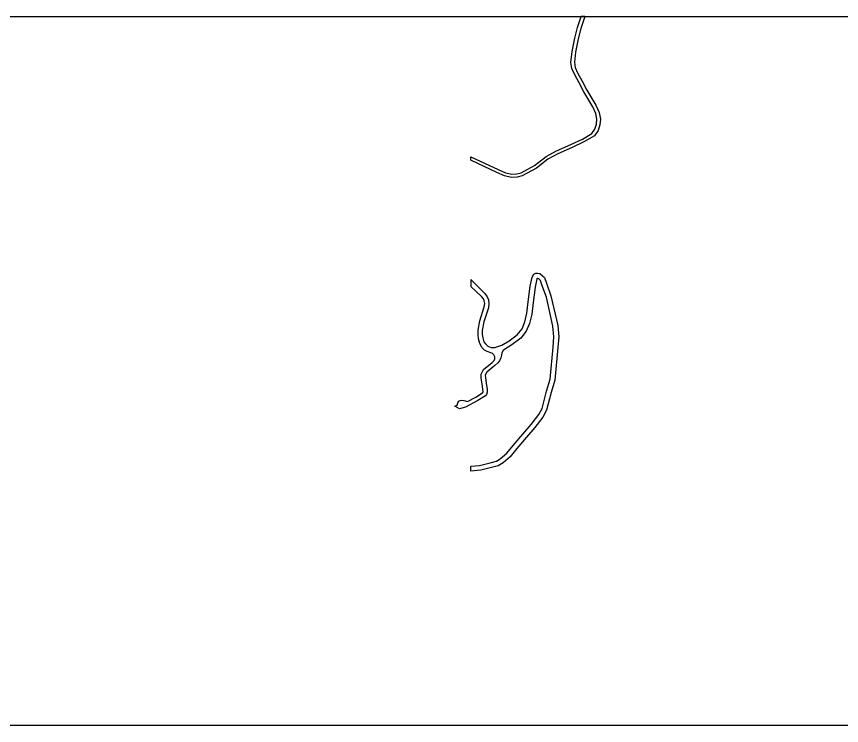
# Model space of a CAD drawing. Header units: metres. Extents: x 0 to 4000, y -99000 to -96000.
# Drawn here: x 1615 to 2314, y -99000 to -98400 of the extents above; entities that cross this region are included whole.
import ezdxf

# ---------------------------------------------------------------- set-up
doc = ezdxf.new("R2010")
doc.units = ezdxf.units.M
doc.header["$LTSCALE"] = 2.5
doc.layers.add('図郭', color=7, linetype='Continuous')
doc.layers.add('道路', color=7, linetype='Continuous')

msp = doc.modelspace()

# ---------------------------------------------------------------- linework, layer by layer
at = {"layer": '図郭'}
msp.add_lwpolyline([(2400, -98400), (2400, -99000), (1600, -99000), (1600, -98400)], close=True, dxfattribs=at)
at = {"layer": '道路'}
for points in [[(2000, -98518.74), (2023.14, -98529.61), (2029.4, -98532.3), (2034.76, -98533.42), (2038.89, -98533.22), (2042.58, -98532.41), (2053.97, -98526.03), (2063.69, -98518.6), (2072.54, -98513.72), (2084.64, -98508.3), (2094.54, -98503.68), (2102.48, -98499.1), (2105.11, -98495.33), (2106.31, -98491), (2106.82, -98486.89), (2105.97, -98482.02), (2103.18, -98476.44), (2095.75, -98463.67), (2091.75, -98456.03), (2087.7, -98448.92), (2085.63, -98444.06), (2084.79, -98438.87), (2085.67, -98429.64), (2087.95, -98418.24), (2090.32, -98409.17), (2093.47, -98400)], [(2096.54, -98400), (2093.1, -98410.01), (2090.78, -98418.9), (2088.55, -98430.07), (2087.71, -98438.77), (2088.44, -98443.25), (2090.3, -98447.63), (2094.3, -98454.64), (2098.29, -98462.27), (2105.74, -98475.06), (2108.75, -98481.11), (2109.75, -98486.82), (2109.16, -98491.56), (2107.78, -98496.58), (2104.64, -98501.08), (2095.68, -98506.12), (2085.76, -98510.75), (2073.74, -98516.14), (2065.17, -98520.86), (2055.46, -98528.29), (2043.55, -98534.96), (2039.25, -98535.91), (2034.55, -98536.13), (2028.58, -98534.89), (2022.04, -98532.07), (2000, -98521.5)], [(2096.54, -98400), (2093.47, -98400)], [(2000, -98521.5), (2000, -98518.74)], [(2000, -98622.6), (2011.77, -98634.46), (2013.93, -98637.1), (2014.89, -98639.71), (2015.33, -98642.81), (2014.88, -98646.52), (2010.99, -98658.34), (2009.69, -98665.86), (2009.69, -98669.11), (2010.13, -98671.91), (2011.05, -98675.34), (2012.35, -98677.04), (2014.48, -98679.03), (2017.14, -98680.1), (2020.41, -98680.1), (2026.24, -98678.26), (2032.47, -98674.47), (2039.31, -98669.32), (2043.4, -98664.19), (2045.76, -98658.44), (2047.51, -98651.09), (2048.64, -98641.55), (2050.28, -98628.32), (2051.89, -98620.6), (2053.32, -98618.02), (2055.08, -98617.12), (2056.53, -98617.07), (2058.4, -98617.62), (2062.39, -98620.89), (2064.03, -98625.63), (2067.87, -98636.36), (2073.52, -98661.46), (2074.41, -98671.05), (2073.72, -98680.09), (2071.14, -98707.71), (2067.88, -98718.22), (2064.18, -98733.14), (2060.94, -98739.09), (2054.17, -98747.72), (2047.19, -98756.05), (2038.89, -98765.59), (2033.39, -98772.51), (2027.27, -98777.67), (2023.16, -98780.13), (2017.34, -98781.6), (2008.45, -98783.89), (2000, -98784.77)], [(2000, -98780.43), (2007.43, -98779.92), (2016.32, -98777.63), (2021.57, -98776.3), (2024.88, -98774.33), (2030.43, -98769.64), (2035.74, -98762.97), (2044.08, -98753.39), (2050.99, -98745.14), (2057.5, -98736.83), (2060.32, -98731.64), (2063.93, -98717.12), (2067.1, -98706.9), (2069.64, -98679.74), (2070.3, -98671.08), (2069.46, -98662.11), (2063.93, -98637.5), (2060.16, -98626.99), (2058.89, -98623.32), (2057.45, -98622.14), (2056.75, -98621.73), (2056.27, -98621.71), (2055.78, -98622.05), (2054.33, -98628.99), (2052.71, -98642.04), (2051.55, -98651.8), (2049.68, -98659.7), (2046.97, -98666.29), (2042.2, -98672.28), (2034.77, -98677.87), (2028.37, -98681.76), (2027.38, -98682.63), (2026.33, -98684.49), (2025.85, -98686.65), (2025.51, -98688.96), (2024.38, -98691.48), (2022.89, -98693.11), (2020.31, -98695.45), (2013.53, -98700.97), (2012.25, -98703.4), (2012.28, -98705.72), (2013.23, -98712.26), (2013.68, -98715.31), (2013.85, -98717.78), (2013.15, -98719.79), (2012.33, -98720.94), (2005.87, -98725.08), (1995.33, -98730.74), (1990.37, -98732.08)], [(2000, -98622.6), (2000, -98628.37)], [(1986.29, -98729.83), (1988.41, -98728.78), (1988.88, -98727.05), (1989.92, -98725.63), (1990.95, -98725), (1992.26, -98724.73), (1993.93, -98724.84), (1997.25, -98725.73), (2004.1, -98722.06), (2009.88, -98718.35), (2010.01, -98718.17), (2010.31, -98717.31), (2010.2, -98715.68), (2009.77, -98712.77), (2008.78, -98706), (2008.74, -98702.56), (2010.77, -98698.7), (2018.1, -98692.74), (2018.6, -98692.33), (2019.65, -98691.1), (2020.2, -98689.57), (2020.17, -98687.95), (2019.56, -98686.45), (2018.46, -98685.26), (2017.01, -98684.53), (2013.77, -98683.6), (2011.47, -98682.46), (2009.7, -98680.47), (2007.68, -98676.67), (2006.6, -98672.66), (2006.09, -98669.39), (2006.09, -98665.55), (2007.49, -98657.46), (2011.35, -98645.73), (2011.7, -98642.84), (2011.38, -98640.59), (2010.76, -98638.91), (2009.14, -98636.92), (2000, -98628.37)], [(1990.37, -98732.08), (1986.29, -98729.83)], [(2000, -98784.77), (2000, -98780.43)]]:
    msp.add_lwpolyline(points, dxfattribs=at)

doc.saveas('drawing.dxf')
